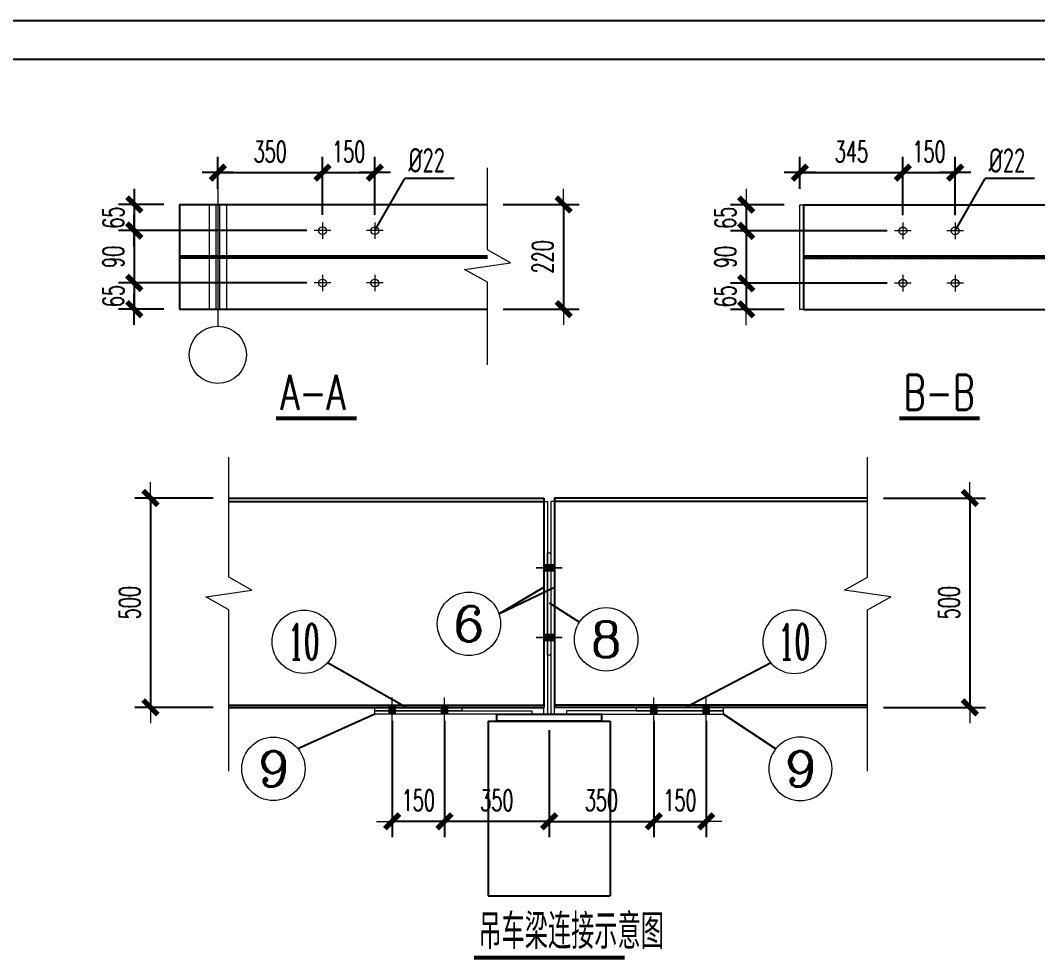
# Model space of a CAD drawing. Header units: inches. Extents: x 129725932 to 129894734, y 55771230 to 55809283.
# Drawn here: x 129885913 to 129891746, y 55803899 to 55809283 of the extents above; entities that cross this region are included whole.
import ezdxf
from ezdxf.enums import TextEntityAlignment as Align

# ---------------------------------------------------------------- set-up
doc = ezdxf.new("R2010")
doc.units = ezdxf.units.IN
doc.header["$MEASUREMENT"] = 0
doc.linetypes.add('ACAD_ISO04W100', pattern=[30, 24, -3, 0, -3])
for name, color, linetype, lineweight in [('Bolt', 252, 'Continuous', 9), ('标注', 8, 'Continuous', 9), ('灰线', 253, 'Continuous', 5), ('钢架', 7, 'Continuous', 25)]:
    doc.layers.add(name, color=color, linetype=linetype, lineweight=lineweight)
for name, color, linetype in [('DIM', 3, 'Continuous'), ('TEXT', 7, 'Continuous'), ('TK', 140, 'Continuous'), ('尺寸标注', 8, 'Continuous'), ('细线', 37, 'Continuous'), ('轴线', 1, 'ACAD_ISO04W100'), ('钢柱', 6, 'Continuous'), ('钢梁', 3, 'Continuous')]:
    doc.layers.add(name, color=color, linetype=linetype)
doc.styles.add('ARIAL', font='swisscl.ttf', dxfattribs={"width": 0.7})
doc.styles.add('COMPLEX', font='COMPLEX')
doc.styles.add('DIM_FONT', font='romans.shx', dxfattribs={"width": 0.618, "bigfont": '1hztxt.shx'})
doc.styles.add('HZXY', font='romand.shx', dxfattribs={"bigfont": 'hzxy.shx'})
doc.styles.add('TSSD_Rein', font='tssdeng.shx', dxfattribs={"width": 0.7, "bigfont": 'atssdchn.shx'})
doc.dimstyles.new('WGH(1)', dxfattribs={"dimscale": 1.2, "dimtxt": 100, "dimasz": 0.5, "dimexe": 75, "dimexo": 75, "dimgap": 50, "dimtad": 1, "dimdec": 0, "dimzin": 0, "dimdsep": 46, "dimtxsty": 'DIM_FONT', "dimblk1": '_DIMX', "dimblk2": '_DIMX', "dimsah": 1, "dimcen": 0.09, "dimclrd": 3, "dimclre": 3, "dimclrt": 7, "dimadec": 0, "dimazin": 0, "dimtfac": 1, "dimtdec": 0, "dimtix": 1, "dimtmove": 2, "dimatfit": 3, "dimldrblk": '_DIMX', "dimfxl": 0, "dimtolj": 1, "dimtzin": 0, "dimarcsym": 0})

# ---------------------------------------------------------------- blocks, each defined once
blk = doc.blocks.new('TK')
at = {"layer": 'TK', "lineweight": -3}
for p, q in [((6334425.8, 2870306.6), (6350948.5, 2870306.6)), ((6334425.8, 2870306.6), (6350948.5, 2870306.6)), ((6334425.8, 2870306.6), (6350948.5, 2870306.6)), ((6334425.8, 2870306.6), (6350948.5, 2870306.6)), ((6334917, 2870110.2), (6350752, 2870110.2)), ((6334917, 2870110.2), (6350752, 2870110.2))]:
    blk.add_line(p, q, dxfattribs=at)
for tag, height, style, width, p in [('DISCIPLINE', 58.9, 'HZXY', 1, (6349472.7, 2859435.4)), ('PROJECT-NAME', 98.2, 'HZXY', 0.8, (6344531.8, 2859366.2)), ('ITEM-NAME', 98.2, 'HZXY', 0.8, (6346423, 2859369.9)), ('STATUS', 58.9, 'HZXY', 0.8, (6350406.5, 2859350.8)), ('SCALE', 58.9, 'ARIAL', 1, (6349470.2, 2859271.1)), ('版本号', 58.9, 'HZXY', 1, (6342281.9, 2859251.5)), ('REWORK-DATE', 58.9, 'ARIAL', 1, (6342814.4, 2859259)), ('DRAWING-TITLE', 98.2, 'HZXY', 0.8, (6347969.5, 2859229.5)), ('DRAWING-TITLE', 98.2, 'HZXY', 0.8, (6347970.5, 2859098.8)), ('版本号', 58.9, 'HZXY', 1, (6342281.9, 2859078.2)), ('REWORK-DATE', 58.9, 'ARIAL', 1, (6342814.4, 2859087.1)), ('DATE', 58.9, 'ARIAL', 1, (6349468, 2859092.1)), ('PROJECT-NUMBER', 58.9, 'ARIAL', 0.9, (6350395.7, 2859013.3)), ('DRAWING-TITLE', 98.2, 'HZXY', 0.8, (6347972.1, 2858962.5)), ('版本号', 58.9, 'HZXY', 1, (6342281.9, 2858912.2)), ('REWORK-DATE', 58.9, 'ARIAL', 1, (6342814.4, 2858915.2)), ('DRAWING-NUMBER', 58.9, 'ARIAL', 1, (6349470.8, 2858922))]:
    blk.add_attdef(tag, text='', height=height, dxfattribs=dict(at, style=style, width=width)).set_placement(p, align=Align.MIDDLE)
blk = doc.blocks.new('_DIMX')
blk.add_line((-150, 0), (150, 0))
at = {"const_width": 50}
blk.add_lwpolyline([(-70, -70), (70, 70)], dxfattribs=at)
blk = doc.blocks.new('*D730')
at = {"layer": 'Defpoints', "color": 0}
for p in [(129888591, 55808227.6), (129888591, 55807627.6), (129889027.7, 55807627.6)]:
    blk.add_point(p, dxfattribs=at)
at = {"layer": '标注', "color": 3, "lineweight": -2}
for p, q in [((129888681, 55808227.6), (129889117.7, 55808227.6)), ((129889027.7, 55808227), (129889027.7, 55807628.2)), ((129888681, 55807627.6), (129889117.7, 55807627.6))]:
    blk.add_line(p, q, dxfattribs=at)
at = {"layer": '标注', "color": 3, "lineweight": -2, "xscale": 0.5999999999999995, "yscale": 0.5999999999999995, "zscale": 0.5999999999999995}
for p, rotation in [((129889027.7, 55808227.6), 90), ((129889027.7, 55807627.6), 270)]:
    blk.add_blockref('_DIMX', p, dxfattribs=dict(at, rotation=rotation))
at = {"layer": '标注', "color": 7, "insert": (129888907.7, 55807927.6), "char_height": 120, "attachment_point": 5, "rotation": 90, "style": 'DIM_FONT'}
blk.add_mtext('\\A1;220', dxfattribs=at)
blk = doc.blocks.new('*D731')
at = {"layer": 'Defpoints', "color": 0}
for p in [(129887108, 55806545.1), (129886659.2, 55805345.1), (129887108, 55805345.1)]:
    blk.add_point(p, dxfattribs=at)
at = {"layer": '标注', "color": 3, "lineweight": -2}
for p, q in [((129887018, 55806545.1), (129886569.2, 55806545.1)), ((129886659.2, 55806544.5), (129886659.2, 55805345.7)), ((129887018, 55805345.1), (129886569.2, 55805345.1))]:
    blk.add_line(p, q, dxfattribs=at)
at = {"layer": '标注', "color": 3, "lineweight": -2, "xscale": 0.5999999999999995, "yscale": 0.5999999999999995, "zscale": 0.5999999999999995}
for p, rotation in [((129886659.2, 55806545.1), 90), ((129886659.2, 55805345.1), 270)]:
    blk.add_blockref('_DIMX', p, dxfattribs=dict(at, rotation=rotation))
at = {"layer": '标注', "color": 7, "insert": (129886539.2, 55805945.1), "char_height": 120, "attachment_point": 5, "rotation": 90, "style": 'DIM_FONT'}
blk.add_mtext('\\A1;500', dxfattribs=at)
blk = doc.blocks.new('*D732')
at = {"layer": 'Defpoints', "color": 0}
for p in [(129889544.6, 55805357.1), (129888944.6, 55805305.1), (129889544.6, 55804691.4)]:
    blk.add_point(p, dxfattribs=at)
at = {"layer": '标注', "color": 3, "lineweight": -2}
for p, q in [((129889544.6, 55805267.1), (129889544.6, 55804601.4)), ((129888944.6, 55805215.1), (129888944.6, 55804601.4)), ((129888945.2, 55804691.4), (129889544, 55804691.4))]:
    blk.add_line(p, q, dxfattribs=at)
at = {"layer": '标注', "color": 3, "lineweight": -2, "xscale": 0.5999999999999995, "yscale": 0.5999999999999995, "zscale": 0.5999999999999995, "rotation": 180}
blk.add_blockref('_DIMX', (129888944.6, 55804691.4), dxfattribs=at)
at = {"layer": '标注', "color": 3, "lineweight": -2, "xscale": 0.5999999999999995, "yscale": 0.5999999999999995, "zscale": 0.5999999999999995}
blk.add_blockref('_DIMX', (129889544.6, 55804691.4), dxfattribs=at)
at = {"layer": '标注', "color": 7, "insert": (129889244.6, 55804811.4), "char_height": 120, "attachment_point": 5, "style": 'DIM_FONT'}
blk.add_mtext('\\A1;350', dxfattribs=at)
blk = doc.blocks.new('*D733')
at = {"layer": 'Defpoints', "color": 0}
for p in [(129889544.6, 55805357.1), (129889844.6, 55805357.1), (129889844.6, 55804691.4)]:
    blk.add_point(p, dxfattribs=at)
at = {"layer": '标注', "color": 3, "lineweight": -2}
for p, q in [((129889544.6, 55805267.1), (129889544.6, 55804601.4)), ((129889844.6, 55805267.1), (129889844.6, 55804601.4)), ((129889544, 55804691.4), (129889543.4, 55804691.4)), ((129889544.6, 55804691.4), (129889844.6, 55804691.4)), ((129889845.2, 55804691.4), (129889845.8, 55804691.4))]:
    blk.add_line(p, q, dxfattribs=at)
at = {"layer": '标注', "color": 3, "lineweight": -2, "xscale": 0.5999999999999995, "yscale": 0.5999999999999995, "zscale": 0.5999999999999995}
blk.add_blockref('_DIMX', (129889544.6, 55804691.4), dxfattribs=at)
at = {"layer": '标注', "color": 3, "lineweight": -2, "xscale": 0.5999999999999995, "yscale": 0.5999999999999995, "zscale": 0.5999999999999995, "rotation": 180}
blk.add_blockref('_DIMX', (129889844.6, 55804691.4), dxfattribs=at)
at = {"layer": '标注', "color": 7, "insert": (129889694.6, 55804811.4), "char_height": 120, "attachment_point": 5, "style": 'DIM_FONT'}
blk.add_mtext('\\A1;150', dxfattribs=at)
blk = doc.blocks.new('*D734')
at = {"layer": 'Defpoints', "color": 0}
for p in [(129888344.6, 55805357.1), (129888944.6, 55805305.1), (129888344.6, 55804691.4)]:
    blk.add_point(p, dxfattribs=at)
at = {"layer": '标注', "color": 3, "lineweight": -2}
for p, q in [((129888344.6, 55805267.1), (129888344.6, 55804601.4)), ((129888944.6, 55805215.1), (129888944.6, 55804601.4)), ((129888944, 55804691.4), (129888345.2, 55804691.4))]:
    blk.add_line(p, q, dxfattribs=at)
at = {"layer": '标注', "color": 3, "lineweight": -2, "xscale": 0.5999999999999995, "yscale": 0.5999999999999995, "zscale": 0.5999999999999995, "rotation": 180}
blk.add_blockref('_DIMX', (129888344.6, 55804691.4), dxfattribs=at)
at = {"layer": '标注', "color": 3, "lineweight": -2, "xscale": 0.5999999999999995, "yscale": 0.5999999999999995, "zscale": 0.5999999999999995}
blk.add_blockref('_DIMX', (129888944.6, 55804691.4), dxfattribs=at)
at = {"layer": '标注', "color": 7, "insert": (129888644.6, 55804811.4), "char_height": 120, "attachment_point": 5, "style": 'DIM_FONT'}
blk.add_mtext('\\A1;350', dxfattribs=at)
blk = doc.blocks.new('*D735')
at = {"layer": 'Defpoints', "color": 0}
for p in [(129888044.6, 55805357.1), (129888344.6, 55805357.1), (129888044.6, 55804691.4)]:
    blk.add_point(p, dxfattribs=at)
at = {"layer": '标注', "color": 3, "lineweight": -2}
for p, q in [((129888044.6, 55805267.1), (129888044.6, 55804601.4)), ((129888344.6, 55805267.1), (129888344.6, 55804601.4)), ((129888044, 55804691.4), (129888043.4, 55804691.4)), ((129888344.6, 55804691.4), (129888044.6, 55804691.4)), ((129888345.2, 55804691.4), (129888345.8, 55804691.4))]:
    blk.add_line(p, q, dxfattribs=at)
at = {"layer": '标注', "color": 3, "lineweight": -2, "xscale": 0.5999999999999995, "yscale": 0.5999999999999995, "zscale": 0.5999999999999995}
blk.add_blockref('_DIMX', (129888044.6, 55804691.4), dxfattribs=at)
at = {"layer": '标注', "color": 3, "lineweight": -2, "xscale": 0.5999999999999995, "yscale": 0.5999999999999995, "zscale": 0.5999999999999995, "rotation": 180}
blk.add_blockref('_DIMX', (129888344.6, 55804691.4), dxfattribs=at)
at = {"layer": '标注', "color": 7, "insert": (129888194.6, 55804811.4), "char_height": 120, "attachment_point": 5, "style": 'DIM_FONT'}
blk.add_mtext('\\A1;150', dxfattribs=at)
blk = doc.blocks.new('轴线标号')
at = {"lineweight": 13}
blk.add_circle((0, 0), 0.5, dxfattribs=at)
at = {"layer": '钢架', "lineweight": 13, "style": 'COMPLEX', "width": 1.041667}
blk.add_attdef('A', text='', height=0.56, dxfattribs=at).set_placement((-0.25, -0.28), (0.25, -0.28), align=Align.FIT)
blk = doc.blocks.new('*D736')
at = {"layer": 'Defpoints', "color": 0}
for p in [(129890771.2, 55806545.1), (129890771.2, 55805345.1), (129891357, 55805345.1)]:
    blk.add_point(p, dxfattribs=at)
at = {"layer": '标注', "color": 3, "lineweight": -2}
for p, q in [((129890861.2, 55806545.1), (129891447, 55806545.1)), ((129891357, 55806544.5), (129891357, 55805345.7)), ((129890861.2, 55805345.1), (129891447, 55805345.1))]:
    blk.add_line(p, q, dxfattribs=at)
at = {"layer": '标注', "color": 3, "lineweight": -2, "xscale": 0.5999999999999995, "yscale": 0.5999999999999995, "zscale": 0.5999999999999995}
for p, rotation in [((129891357, 55806545.1), 90), ((129891357, 55805345.1), 270)]:
    blk.add_blockref('_DIMX', p, dxfattribs=dict(at, rotation=rotation))
at = {"layer": '标注', "color": 7, "insert": (129891237, 55805945.1), "char_height": 120, "attachment_point": 5, "rotation": 90, "style": 'DIM_FONT'}
blk.add_mtext('\\A1;500', dxfattribs=at)
blk = doc.blocks.new('*D737')
at = {"layer": 'Defpoints', "color": 0}
for p in [(129890382.9, 55808226.4), (129890074.5, 55808076.4), (129890972.9, 55808076.4)]:
    blk.add_point(p, dxfattribs=at)
at = {"layer": '标注', "color": 3, "lineweight": -2}
for p, q in [((129890292.9, 55808226.4), (129889984.5, 55808226.4)), ((129890074.5, 55808227), (129890074.5, 55808227.6)), ((129890074.5, 55808226.4), (129890074.5, 55808076.4)), ((129890882.9, 55808076.4), (129889984.5, 55808076.4)), ((129890074.5, 55808075.8), (129890074.5, 55808075.2))]:
    blk.add_line(p, q, dxfattribs=at)
at = {"layer": '标注', "color": 3, "lineweight": -2, "xscale": 0.5999999999999995, "yscale": 0.5999999999999995, "zscale": 0.5999999999999995}
for p, rotation in [((129890074.5, 55808226.4), 270), ((129890074.5, 55808076.4), 90)]:
    blk.add_blockref('_DIMX', p, dxfattribs=dict(at, rotation=rotation))
at = {"layer": '标注', "color": 7, "insert": (129889954.5, 55808151.4), "char_height": 120, "attachment_point": 5, "rotation": 90, "style": 'DIM_FONT'}
blk.add_mtext('\\A1;65', dxfattribs=at)
blk = doc.blocks.new('*D738')
at = {"layer": 'Defpoints', "color": 0}
for p in [(129890972.9, 55808076.4), (129890074.5, 55807776.4), (129890972.9, 55807776.4)]:
    blk.add_point(p, dxfattribs=at)
at = {"layer": '标注', "color": 3, "lineweight": -2}
for p, q in [((129890882.9, 55808076.4), (129889984.5, 55808076.4)), ((129890074.5, 55808075.8), (129890074.5, 55807777)), ((129890882.9, 55807776.4), (129889984.5, 55807776.4))]:
    blk.add_line(p, q, dxfattribs=at)
at = {"layer": '标注', "color": 3, "lineweight": -2, "xscale": 0.5999999999999995, "yscale": 0.5999999999999995, "zscale": 0.5999999999999995}
for p, rotation in [((129890074.5, 55808076.4), 90), ((129890074.5, 55807776.4), 270)]:
    blk.add_blockref('_DIMX', p, dxfattribs=dict(at, rotation=rotation))
at = {"layer": '标注', "color": 7, "insert": (129889954.5, 55807926.4), "char_height": 120, "attachment_point": 5, "rotation": 90, "style": 'DIM_FONT'}
blk.add_mtext('\\A1;90', dxfattribs=at)
blk = doc.blocks.new('*D739')
at = {"layer": 'Defpoints', "color": 0}
for p in [(129890972.9, 55807776.4), (129890074.5, 55807626.4), (129890382.9, 55807626.4)]:
    blk.add_point(p, dxfattribs=at)
at = {"layer": '标注', "color": 3, "lineweight": -2}
for p, q in [((129890882.9, 55807776.4), (129889984.5, 55807776.4)), ((129890074.5, 55807777), (129890074.5, 55807777.6)), ((129890074.5, 55807776.4), (129890074.5, 55807626.4)), ((129890292.9, 55807626.4), (129889984.5, 55807626.4)), ((129890074.5, 55807625.8), (129890074.5, 55807625.2))]:
    blk.add_line(p, q, dxfattribs=at)
at = {"layer": '标注', "color": 3, "lineweight": -2, "xscale": 0.5999999999999995, "yscale": 0.5999999999999995, "zscale": 0.5999999999999995}
for p, rotation in [((129890074.5, 55807776.4), 270), ((129890074.5, 55807626.4), 90)]:
    blk.add_blockref('_DIMX', p, dxfattribs=dict(at, rotation=rotation))
at = {"layer": '标注', "color": 7, "insert": (129889954.5, 55807701.4), "char_height": 120, "attachment_point": 5, "rotation": 90, "style": 'DIM_FONT'}
blk.add_mtext('\\A1;65', dxfattribs=at)
blk = doc.blocks.new('*D740')
at = {"layer": 'Defpoints', "color": 0}
for p in [(129886825.3, 55808227.6), (129886566, 55808077.6), (129887645.3, 55808077.6)]:
    blk.add_point(p, dxfattribs=at)
at = {"layer": 'DIM', "color": 3, "lineweight": -2}
for p, q in [((129886735.3, 55808227.6), (129886476, 55808227.6)), ((129886566, 55808228.2), (129886566, 55808228.8)), ((129886566, 55808227.6), (129886566, 55808077.6)), ((129887555.3, 55808077.6), (129886476, 55808077.6)), ((129886566, 55808077), (129886566, 55808076.4))]:
    blk.add_line(p, q, dxfattribs=at)
at = {"layer": 'DIM', "color": 3, "lineweight": -2, "xscale": 0.5999999999999995, "yscale": 0.5999999999999995, "zscale": 0.5999999999999995}
for p, rotation in [((129886566, 55808227.6), 270), ((129886566, 55808077.6), 90)]:
    blk.add_blockref('_DIMX', p, dxfattribs=dict(at, rotation=rotation))
at = {"layer": 'DIM', "color": 7, "insert": (129886446, 55808152.6), "char_height": 120, "attachment_point": 5, "rotation": 90, "style": 'DIM_FONT'}
blk.add_mtext('\\A1;65', dxfattribs=at)
blk = doc.blocks.new('*D741')
at = {"layer": 'Defpoints', "color": 0}
for p in [(129887645.3, 55808077.6), (129886566, 55807777.6), (129887645.3, 55807777.6)]:
    blk.add_point(p, dxfattribs=at)
at = {"layer": 'DIM', "color": 3, "lineweight": -2}
for p, q in [((129887555.3, 55808077.6), (129886476, 55808077.6)), ((129886566, 55808077), (129886566, 55807778.2)), ((129887555.3, 55807777.6), (129886476, 55807777.6))]:
    blk.add_line(p, q, dxfattribs=at)
at = {"layer": 'DIM', "color": 3, "lineweight": -2, "xscale": 0.5999999999999995, "yscale": 0.5999999999999995, "zscale": 0.5999999999999995}
for p, rotation in [((129886566, 55808077.6), 90), ((129886566, 55807777.6), 270)]:
    blk.add_blockref('_DIMX', p, dxfattribs=dict(at, rotation=rotation))
at = {"layer": 'DIM', "color": 7, "insert": (129886446, 55807927.6), "char_height": 120, "attachment_point": 5, "rotation": 90, "style": 'DIM_FONT'}
blk.add_mtext('\\A1;90', dxfattribs=at)
blk = doc.blocks.new('*D742')
at = {"layer": 'Defpoints', "color": 0}
for p in [(129887645.3, 55807777.6), (129886566, 55807627.6), (129886825.3, 55807627.6)]:
    blk.add_point(p, dxfattribs=at)
at = {"layer": 'DIM', "color": 3, "lineweight": -2}
for p, q in [((129887555.3, 55807777.6), (129886476, 55807777.6)), ((129886566, 55807778.2), (129886566, 55807778.8)), ((129886566, 55807777.6), (129886566, 55807627.6)), ((129886735.3, 55807627.6), (129886476, 55807627.6)), ((129886566, 55807627), (129886566, 55807626.4))]:
    blk.add_line(p, q, dxfattribs=at)
at = {"layer": 'DIM', "color": 3, "lineweight": -2, "xscale": 0.5999999999999995, "yscale": 0.5999999999999995, "zscale": 0.5999999999999995}
for p, rotation in [((129886566, 55807777.6), 270), ((129886566, 55807627.6), 90)]:
    blk.add_blockref('_DIMX', p, dxfattribs=dict(at, rotation=rotation))
at = {"layer": 'DIM', "color": 7, "insert": (129886446, 55807702.6), "char_height": 120, "attachment_point": 5, "rotation": 90, "style": 'DIM_FONT'}
blk.add_mtext('\\A1;65', dxfattribs=at)
blk = doc.blocks.new('*D743')
at = {"layer": 'Defpoints', "color": 0}
for p in [(129890972.9, 55808410.1), (129890382.9, 55808226.4), (129890972.9, 55808076.4)]:
    blk.add_point(p, dxfattribs=at)
at = {"layer": 'DIM', "color": 3, "lineweight": -2}
for p, q in [((129890382.9, 55808316.4), (129890382.9, 55808500.1)), ((129890972.9, 55808166.4), (129890972.9, 55808500.1)), ((129890383.5, 55808410.1), (129890972.3, 55808410.1))]:
    blk.add_line(p, q, dxfattribs=at)
at = {"layer": 'DIM', "color": 3, "lineweight": -2, "xscale": 0.5999999999999995, "yscale": 0.5999999999999995, "zscale": 0.5999999999999995, "rotation": 180}
blk.add_blockref('_DIMX', (129890382.9, 55808410.1), dxfattribs=at)
at = {"layer": 'DIM', "color": 3, "lineweight": -2, "xscale": 0.5999999999999995, "yscale": 0.5999999999999995, "zscale": 0.5999999999999995}
blk.add_blockref('_DIMX', (129890972.9, 55808410.1), dxfattribs=at)
at = {"layer": 'DIM', "color": 7, "insert": (129890677.9, 55808530.1), "char_height": 120, "attachment_point": 5, "style": 'DIM_FONT'}
blk.add_mtext('\\A1;345', dxfattribs=at)
blk = doc.blocks.new('*D744')
at = {"layer": 'Defpoints', "color": 0}
for p in [(129891272.9, 55808410.1), (129890972.9, 55808076.4), (129891272.9, 55808076.4)]:
    blk.add_point(p, dxfattribs=at)
at = {"layer": 'DIM', "color": 3, "lineweight": -2}
for p, q in [((129890972.9, 55808166.4), (129890972.9, 55808500.1)), ((129891272.9, 55808166.4), (129891272.9, 55808500.1)), ((129890972.3, 55808410.1), (129890971.7, 55808410.1)), ((129890972.9, 55808410.1), (129891272.9, 55808410.1)), ((129891273.5, 55808410.1), (129891274.1, 55808410.1))]:
    blk.add_line(p, q, dxfattribs=at)
at = {"layer": 'DIM', "color": 3, "lineweight": -2, "xscale": 0.5999999999999995, "yscale": 0.5999999999999995, "zscale": 0.5999999999999995}
blk.add_blockref('_DIMX', (129890972.9, 55808410.1), dxfattribs=at)
at = {"layer": 'DIM', "color": 3, "lineweight": -2, "xscale": 0.5999999999999995, "yscale": 0.5999999999999995, "zscale": 0.5999999999999995, "rotation": 180}
blk.add_blockref('_DIMX', (129891272.9, 55808410.1), dxfattribs=at)
at = {"layer": 'DIM', "color": 7, "insert": (129891122.9, 55808530.1), "char_height": 120, "attachment_point": 5, "style": 'DIM_FONT'}
blk.add_mtext('\\A1;150', dxfattribs=at)
blk = doc.blocks.new('*D745')
at = {"layer": 'Defpoints', "color": 0}
for p in [(129887645.3, 55808410.1), (129887045.3, 55808227.6), (129887645.3, 55808077.6)]:
    blk.add_point(p, dxfattribs=at)
at = {"layer": 'DIM', "color": 3, "lineweight": -2}
for p, q in [((129887045.3, 55808317.6), (129887045.3, 55808500.1)), ((129887645.3, 55808167.6), (129887645.3, 55808500.1)), ((129887045.9, 55808410.1), (129887644.7, 55808410.1))]:
    blk.add_line(p, q, dxfattribs=at)
at = {"layer": 'DIM', "color": 3, "lineweight": -2, "xscale": 0.5999999999999995, "yscale": 0.5999999999999995, "zscale": 0.5999999999999995, "rotation": 180}
blk.add_blockref('_DIMX', (129887045.3, 55808410.1), dxfattribs=at)
at = {"layer": 'DIM', "color": 3, "lineweight": -2, "xscale": 0.5999999999999995, "yscale": 0.5999999999999995, "zscale": 0.5999999999999995}
blk.add_blockref('_DIMX', (129887645.3, 55808410.1), dxfattribs=at)
at = {"layer": 'DIM', "color": 7, "insert": (129887345.3, 55808530.1), "char_height": 120, "attachment_point": 5, "style": 'DIM_FONT'}
blk.add_mtext('\\A1;350', dxfattribs=at)
blk = doc.blocks.new('*D746')
at = {"layer": 'Defpoints', "color": 0}
for p in [(129887945.3, 55808410.1), (129887645.3, 55808077.6), (129887945.3, 55808077.6)]:
    blk.add_point(p, dxfattribs=at)
at = {"layer": 'DIM', "color": 3, "lineweight": -2}
for p, q in [((129887645.3, 55808167.6), (129887645.3, 55808500.1)), ((129887945.3, 55808167.6), (129887945.3, 55808500.1)), ((129887644.7, 55808410.1), (129887644.1, 55808410.1)), ((129887645.3, 55808410.1), (129887945.3, 55808410.1)), ((129887945.9, 55808410.1), (129887946.5, 55808410.1))]:
    blk.add_line(p, q, dxfattribs=at)
at = {"layer": 'DIM', "color": 3, "lineweight": -2, "xscale": 0.5999999999999995, "yscale": 0.5999999999999995, "zscale": 0.5999999999999995}
blk.add_blockref('_DIMX', (129887645.3, 55808410.1), dxfattribs=at)
at = {"layer": 'DIM', "color": 3, "lineweight": -2, "xscale": 0.5999999999999995, "yscale": 0.5999999999999995, "zscale": 0.5999999999999995, "rotation": 180}
blk.add_blockref('_DIMX', (129887945.3, 55808410.1), dxfattribs=at)
at = {"layer": 'DIM', "color": 7, "insert": (129887795.3, 55808530.1), "char_height": 120, "attachment_point": 5, "style": 'DIM_FONT'}
blk.add_mtext('\\A1;150', dxfattribs=at)

msp = doc.modelspace()

# ---------------------------------------------------------------- linework, layer by layer
for p, q in [((129888657.1, 55805881.6), (129888914.6, 55806034.9)), ((129888657.1, 55805881.6), (129888974.6, 55806034.9)), ((129888944.6, 55805945.1), (129889118.8, 55805833.2)), ((129888124.6, 55805345.1), (129887674.3, 55805601.1)), ((129889724.6, 55805345.1), (129890214.8, 55805601.1)), ((129887944.6, 55805305.1), (129887504.2, 55805108)), ((129889944.6, 55805305.1), (129890245, 55805108))]:
    msp.add_line(p, q)
at = {"layer": 'Bolt'}
for p, q in [((129887645.3, 55808125), (129887645.3, 55808030.3)), ((129887945.3, 55808125), (129887945.3, 55808030.3)), ((129890972.9, 55808123.7), (129890972.9, 55808029)), ((129891272.9, 55808123.7), (129891272.9, 55808029)), ((129887692.6, 55808077.6), (129887597.9, 55808077.6)), ((129887992.6, 55808077.6), (129887897.9, 55808077.6)), ((129891020.3, 55808076.4), (129890925.6, 55808076.4)), ((129891320.3, 55808076.4), (129891225.6, 55808076.4)), ((129887645.3, 55807825), (129887645.3, 55807730.3)), ((129887945.3, 55807825), (129887945.3, 55807730.3)), ((129890972.9, 55807823.7), (129890972.9, 55807729)), ((129891272.9, 55807823.7), (129891272.9, 55807729)), ((129887692.6, 55807777.6), (129887597.9, 55807777.6)), ((129887992.6, 55807777.6), (129887897.9, 55807777.6)), ((129891020.3, 55807776.4), (129890925.6, 55807776.4)), ((129891320.3, 55807776.4), (129891225.6, 55807776.4)), ((129889018.6, 55806145.1), (129888870.6, 55806145.1)), ((129888870.6, 55806145.1), (129889018.6, 55806145.1)), ((129889018.6, 55805745.1), (129888870.6, 55805745.1)), ((129888870.6, 55805745.1), (129889018.6, 55805745.1)), ((129888044.6, 55805261.1), (129888044.6, 55805401.1)), ((129888344.6, 55805261.1), (129888344.6, 55805401.1)), ((129889544.6, 55805261.1), (129889544.6, 55805401.1)), ((129889844.6, 55805261.1), (129889844.6, 55805401.1))]:
    msp.add_line(p, q, dxfattribs=at)
at = {"layer": 'Bolt', "const_width": 44}
for points in [[(129888914.6, 55806145.1), (129888974.6, 55806145.1)], [(129888974.6, 55806145.1), (129888914.6, 55806145.1)], [(129888914.6, 55805745.1), (129888974.6, 55805745.1)], [(129888974.6, 55805745.1), (129888914.6, 55805745.1)], [(129888044.6, 55805357.1), (129888044.6, 55805305.1)], [(129888344.6, 55805357.1), (129888344.6, 55805305.1)], [(129889544.6, 55805357.1), (129889544.6, 55805305.1)], [(129889844.6, 55805357.1), (129889844.6, 55805305.1)]]:
    msp.add_lwpolyline(points, dxfattribs=at)
at = {"layer": 'Bolt'}
for centre in [(129887645.3, 55808077.6), (129887945.3, 55808077.6), (129890972.9, 55808076.4), (129891272.9, 55808076.4), (129887645.3, 55807777.6), (129887945.3, 55807777.6), (129890972.9, 55807776.4), (129891272.9, 55807776.4)]:
    msp.add_circle(centre, 22, dxfattribs=at)
at = {"layer": '尺寸标注'}
for p, q in [((129887945.3, 55808077.6), (129888117.6, 55808377.3)), ((129888399.9, 55808377.3), (129888117.6, 55808377.3)), ((129891272.9, 55808076.4), (129891445.2, 55808376)), ((129891727.5, 55808376), (129891445.2, 55808376))]:
    msp.add_line(p, q, dxfattribs=at)
at = {"layer": '标注'}
for p, q in [((129888591, 55807967.4), (129888591, 55808437.2)), ((129887045.3, 55808360.1), (129887045.3, 55807530.1)), ((129888723.2, 55807894), (129888591, 55807967.4)), ((129888458.7, 55807854.7), (129888723.2, 55807894)), ((129888591, 55807781.4), (129888458.7, 55807854.7)), ((129888591, 55807308.7), (129888591, 55807781.4)), ((129887108, 55806091), (129887108, 55806778.6)), ((129890771.2, 55806091), (129890771.2, 55806778.6)), ((129887240.2, 55806017.7), (129887108, 55806091)), ((129890638.9, 55806017.7), (129890771.2, 55806091)), ((129886975.8, 55805978.4), (129887240.2, 55806017.7)), ((129890903.4, 55805978.4), (129890638.9, 55806017.7)), ((129887108, 55805905), (129886975.8, 55805978.4)), ((129890771.2, 55805905), (129890903.4, 55805978.4)), ((129887108, 55804979.7), (129887108, 55805905)), ((129890771.2, 55804979.7), (129890771.2, 55805905))]:
    msp.add_line(p, q, dxfattribs=at)
for points in [[(129886996.4, 55808227.6), (129887094.2, 55808227.6), (129887094.2, 55807627.6), (129886996.4, 55807627.6)], [(129887035.3, 55808227.6), (129887055.3, 55808227.6), (129887055.3, 55807933.6), (129887035.3, 55807933.6)], [(129890382.9, 55808226.4), (129890402.9, 55808226.4), (129890402.9, 55807626.4), (129890382.9, 55807626.4)], [(129887035.3, 55807921.6), (129887055.3, 55807921.6), (129887055.3, 55807627.6), (129887035.3, 55807627.6)], [(129888934.6, 55806230), (129888954.6, 55806230), (129888954.6, 55805645.1), (129888934.6, 55805645.1)], [(129887944.6, 55805345.1), (129888444.6, 55805345.1), (129888444.6, 55805325.1), (129887944.6, 55805325.1)], [(129889944.6, 55805345.1), (129889444.6, 55805345.1), (129889444.6, 55805325.1), (129889944.6, 55805325.1)], [(129887944.6, 55805325.1), (129888844.6, 55805325.1), (129888844.6, 55805305.1), (129887944.6, 55805305.1)], [(129889944.6, 55805325.1), (129889044.6, 55805325.1), (129889044.6, 55805305.1), (129889944.6, 55805305.1)]]:
    msp.add_lwpolyline(points, close=True, dxfattribs=at)
msp.add_circle((129887045.3, 55807365.8), 164.3, dxfattribs=at)
at = {"layer": '灰线'}
for points in [[(129888914.6, 55806525.1), (129888934.6, 55806525.1), (129888934.6, 55805305.1), (129888914.6, 55805305.1)], [(129888974.6, 55806525.1), (129888954.6, 55806525.1), (129888954.6, 55805305.1), (129888974.6, 55805305.1)]]:
    msp.add_lwpolyline(points, close=True, dxfattribs=at)
at = {"layer": '细线', "lineweight": -3, "const_width": 23.3}
for points in [[(129887379, 55807001.2), (129887841.5, 55807001.2)], [(129890951.9, 55807001.2), (129891414.3, 55807001.2)], [(129888513.2, 55803910.6), (129889378.1, 55803910.6)]]:
    msp.add_lwpolyline(points, dxfattribs=at)
at = {"layer": '轴线'}
for p, q in [((129886825.3, 55807927.6), (129888591, 55807927.6)), ((129890402.9, 55807926.4), (129891896.6, 55807926.4))]:
    msp.add_line(p, q, dxfattribs=at)
at = {"layer": '钢柱'}
for p, q in [((129888594.6, 55805265.1), (129889294.6, 55805265.1)), ((129888594.6, 55805265.1), (129888594.6, 55804265.1)), ((129889294.6, 55805265.1), (129889294.6, 55804265.1)), ((129888594.6, 55804265.1), (129889294.6, 55804265.1))]:
    msp.add_line(p, q, dxfattribs=at)
msp.add_lwpolyline([(129888644.6, 55805305.1), (129889244.6, 55805305.1), (129889244.6, 55805265.1), (129888644.6, 55805265.1)], close=True, dxfattribs=at)
at = {"layer": '钢梁'}
for p, q in [((129886825.3, 55808227.6), (129888591, 55808227.6)), ((129886825.3, 55808227.6), (129886825.3, 55807627.6)), ((129890402.9, 55808226.4), (129891896.6, 55808226.4)), ((129890402.9, 55808226.4), (129890402.9, 55807626.4)), ((129886825.3, 55807933.6), (129888591, 55807933.6)), ((129886825.3, 55807921.6), (129888591, 55807921.6)), ((129890402.9, 55807932.4), (129891896.6, 55807932.4)), ((129890402.9, 55807920.4), (129891896.6, 55807920.4)), ((129886825.3, 55807627.6), (129888591, 55807627.6)), ((129890402.9, 55807626.4), (129891896.6, 55807626.4)), ((129887108, 55806545.1), (129888914.6, 55806545.1)), ((129887108, 55806525.1), (129888914.6, 55806525.1)), ((129888914.6, 55806545.1), (129888914.6, 55805345.1)), ((129890771.2, 55806545.1), (129888974.6, 55806545.1)), ((129888974.6, 55806545.1), (129888974.6, 55805345.1)), ((129890771.2, 55806525.1), (129888974.6, 55806525.1)), ((129887108, 55805357.1), (129888914.6, 55805357.1)), ((129887108, 55805345.1), (129888914.6, 55805345.1)), ((129890771.2, 55805357.1), (129888974.6, 55805357.1)), ((129890771.2, 55805345.1), (129888974.6, 55805345.1))]:
    msp.add_line(p, q, dxfattribs=at)

# ---------------------------------------------------------------- block references
at = {"xscale": 1.135694626611662, "yscale": 1.135694621207368, "zscale": 1.135694628993601}
msp.add_blockref('TK', (122681995.7, 52549491.3), dxfattribs=at)
ref = msp.add_blockref('轴线标号', (129888484.9, 55805823.9), dxfattribs=dict(xscale=363.2793917655945, yscale=363.2793917655945, zscale=363.2793917645396, rotation=359.9999997273786))
ref.add_attrib('A', '6', dxfattribs={"layer": '钢架', "lineweight": 13, "height": 203.4, "rotation": 360, "style": 'COMPLEX', "width": 1.339286}).set_placement((129888394.1, 55805722.2), (129888575.7, 55805722.2), align=Align.FIT)
ref = msp.add_blockref('轴线标号', (129887538.1, 55805721.2), dxfattribs=dict(xscale=363.2793917655945, yscale=363.2793917655945, zscale=363.2793917645396, rotation=359.9999997273786))
ref.add_attrib('A', '10', dxfattribs={"layer": '钢架', "lineweight": 13, "height": 203.44, "rotation": 360, "style": 'COMPLEX', "width": 0.646552}).set_placement((129887447.3, 55805619.5), (129887628.9, 55805619.5), align=Align.FIT)
ref = msp.add_blockref('轴线标号', (129889271.7, 55805735), dxfattribs=dict(xscale=363.2793917655945, yscale=363.2793917655945, zscale=363.2793917645396, rotation=359.9999997273786))
ref.add_attrib('A', '8', dxfattribs={"layer": '钢架', "lineweight": 13, "height": 203.4, "rotation": 360, "style": 'COMPLEX', "width": 1.339286}).set_placement((129889180.8, 55805633.3), (129889362.5, 55805633.3), align=Align.FIT)
ref = msp.add_blockref('轴线标号', (129890351, 55805721.2), dxfattribs=dict(xscale=-363.2793917655945, yscale=363.2793917655945, zscale=363.2793917645396, rotation=2.726213654824505e-07))
ref.add_attrib('A', '10', dxfattribs={"layer": '钢架', "lineweight": 13, "height": 203.44, "rotation": 0, "style": 'COMPLEX', "width": 0.646552}).set_placement((129890260.2, 55805619.5), (129890441.8, 55805619.5), align=Align.FIT)
ref = msp.add_blockref('轴线标号', (129887363.7, 55804992.8), dxfattribs=dict(xscale=363.2793917655945, yscale=363.2793917655945, zscale=363.2793917645396, rotation=359.9999997273786))
ref.add_attrib('A', '9', dxfattribs={"layer": '钢架', "lineweight": 13, "height": 203.4, "rotation": 360, "style": 'COMPLEX', "width": 1.339286}).set_placement((129887272.9, 55804891.1), (129887454.5, 55804891.1), align=Align.FIT)
ref = msp.add_blockref('轴线标号', (129890385.4, 55804992.8), dxfattribs=dict(xscale=-363.2793917655945, yscale=363.2793917655945, zscale=363.2793917645396, rotation=2.726213654824505e-07))
ref.add_attrib('A', '9', dxfattribs={"layer": '钢架', "lineweight": 13, "height": 203.4, "rotation": 0, "style": 'COMPLEX', "width": 1.339286}).set_placement((129890294.6, 55804891.1), (129890476.2, 55804891.1), align=Align.FIT)

# ---------------------------------------------------------------- texts
at = {"layer": 'TEXT', "style": 'TSSD_Rein', "width": 0.7}
for p in [(129888137.5, 55808410.4), (129891465.1, 55808409.2)]:
    msp.add_text('%%C22', height=140.62, dxfattribs=at).set_placement(p)
at = {"layer": '细线', "color": 4, "lineweight": -3, "style": 'DIM_FONT', "width": 0.7}
for s, p in [('A-A', (129887404.6, 55807051.2)), ('B-B', (129890977.5, 55807051.2)), ('吊车梁连接示意图', (129888538.9, 55803960.6))]:
    msp.add_text(s, height=200, dxfattribs=at).set_placement(p)

# ---------------------------------------------------------------- dimensions: what is measured, and where the dimension line sits
at = {"layer": 'DIM'}
for base, p1, p2, text, picture, middle in [((129887645.3, 55808410.1), (129887045.3, 55808227.6), (129887645.3, 55808077.6), '350', '*D745', (129887345.3, 55808530.1)), ((129887945.3, 55808410.1), (129887645.3, 55808077.6), (129887945.3, 55808077.6), '150', '*D746', (129887795.3, 55808530.1)), ((129890972.9, 55808410.1), (129890382.9, 55808226.4), (129890972.9, 55808076.4), '345', '*D743', (129890677.9, 55808530.1)), ((129891272.9, 55808410.1), (129890972.9, 55808076.4), (129891272.9, 55808076.4), '150', '*D744', (129891122.9, 55808530.1))]:
    dim = msp.add_linear_dim(base=base, p1=p1, p2=p2, text=text, dimstyle='WGH(1)', override={"dimfxl": 250}, dxfattribs=at)
    dim.commit()
    dim.dimension.update_dxf_attribs({"geometry": picture, "text_midpoint": middle})
for base, p1, p2, text, picture, middle in [((129886566, 55808077.6), (129886825.3, 55808227.6), (129887645.3, 55808077.6), '65', '*D740', (129886446, 55808152.6)), ((129886566, 55807777.6), (129887645.3, 55808077.6), (129887645.3, 55807777.6), '90', '*D741', (129886446, 55807927.6)), ((129886566, 55807627.6), (129887645.3, 55807777.6), (129886825.3, 55807627.6), '65', '*D742', (129886446, 55807702.6))]:
    dim = msp.add_linear_dim(base=base, p1=p1, p2=p2, angle=90, text=text, dimstyle='WGH(1)', override={"dimfxl": 250}, dxfattribs=at)
    dim.commit()
    dim.dimension.update_dxf_attribs({"geometry": picture, "text_midpoint": middle})
at = {"layer": '标注'}
for base, p1, p2, text, picture, middle in [((129889027.7, 55807627.6), (129888591, 55808227.6), (129888591, 55807627.6), '220', '*D730', (129888907.7, 55807927.6)), ((129890074.5, 55808076.4), (129890382.9, 55808226.4), (129890972.9, 55808076.4), '65', '*D737', (129889954.5, 55808151.4)), ((129890074.5, 55807776.4), (129890972.9, 55808076.4), (129890972.9, 55807776.4), '90', '*D738', (129889954.5, 55807926.4)), ((129890074.5, 55807626.4), (129890972.9, 55807776.4), (129890382.9, 55807626.4), '65', '*D739', (129889954.5, 55807701.4)), ((129886659.2, 55805345.1), (129887108, 55806545.1), (129887108, 55805345.1), '500', '*D731', (129886539.2, 55805945.1)), ((129891357, 55805345.1), (129890771.2, 55806545.1), (129890771.2, 55805345.1), '500', '*D736', (129891237, 55805945.1))]:
    dim = msp.add_linear_dim(base=base, p1=p1, p2=p2, angle=90, text=text, dimstyle='WGH(1)', override={"dimfxl": 250}, dxfattribs=at)
    dim.commit()
    dim.dimension.update_dxf_attribs({"geometry": picture, "text_midpoint": middle})
for base, p1, p2, text, picture, middle in [((129888044.6, 55804691.4), (129888344.6, 55805357.1), (129888044.6, 55805357.1), '150', '*D735', (129888194.6, 55804811.4)), ((129888344.6, 55804691.4), (129888944.6, 55805305.1), (129888344.6, 55805357.1), '350', '*D734', (129888644.6, 55804811.4)), ((129889544.6, 55804691.4), (129888944.6, 55805305.1), (129889544.6, 55805357.1), '350', '*D732', (129889244.6, 55804811.4)), ((129889844.6, 55804691.4), (129889544.6, 55805357.1), (129889844.6, 55805357.1), '150', '*D733', (129889694.6, 55804811.4))]:
    dim = msp.add_linear_dim(base=base, p1=p1, p2=p2, text=text, dimstyle='WGH(1)', override={"dimfxl": 250}, dxfattribs=at)
    dim.commit()
    dim.dimension.update_dxf_attribs({"geometry": picture, "text_midpoint": middle})

doc.saveas('drawing.dxf')
